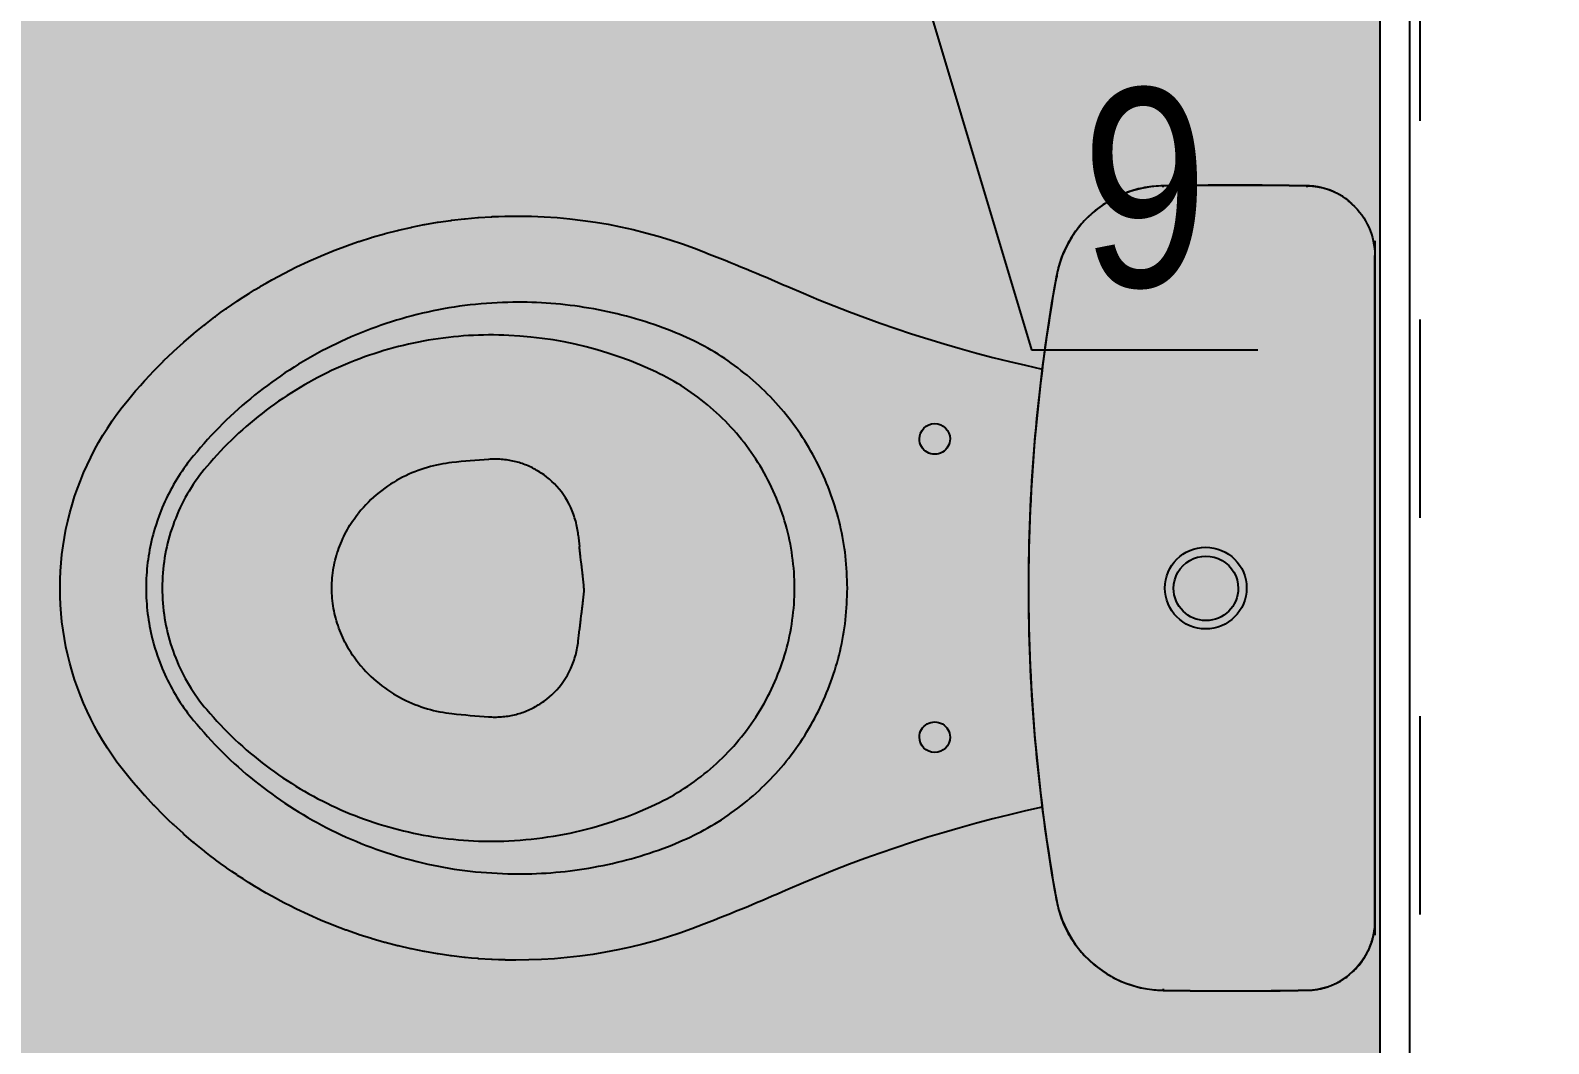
# Model space of a CAD drawing. Header units: metres. Extents: x -41 to 570, y -54 to 184.
# Drawn here: x -31.585 to -30.82, y -48.765 to -48.254 of the extents above; entities that cross this region are included whole.
import ezdxf
from ezdxf.xclip import XClip

# ---------------------------------------------------------------- set-up
doc = ezdxf.new("R2010")
doc.units = ezdxf.units.M
doc.header["$XCLIPFRAME"] = 0
doc.linetypes.add('DASHEDX2', pattern=[1.5, 1, -0.5])
for name, color, linetype in [('1', 232, 'DASHEDX2'), ('ARQ-DIM', 2, 'Continuous'), ('PUC$0$ARQ-ALV ACAB', 4, 'Continuous'), ('PUC$0$ARQ-ALV OSSO', 5, 'Continuous'), ('PUC$0$ARQ-HID', 7, 'Continuous')]:
    doc.layers.add(name, color=color, linetype=linetype)
doc.layers.add('PUC$0$ARQ-FORRO', color=9, linetype='Continuous', lineweight=5)
doc.styles.add('Adesa', font='ARIALN.TTF')
doc.dimstyles.new('ADESA 1-0050', dxfattribs={"dimtxt": 0.1, "dimasz": 0.1, "dimexe": 0.05, "dimexo": 0.05, "dimgap": 0.03, "dimtad": 1, "dimdec": 1, "dimlfac": 100, "dimzin": 12, "dimtxsty": 'Adesa', "dimblk": 'DOTSMALL', "dimcen": 1, "dimdle": 0.05, "dimclrd": 1, "dimclre": 1, "dimclrt": 256, "dimazin": 3, "dimtm": 1e-09, "dimtfac": 1, "dimtdec": 1, "dimtmove": 1, "dimatfit": 0, "dimldrblk": 'DOTSMALL', "dimfxl": 0.8, "dimtvp": 2, "dimtolj": 1, "dimtzin": 0, "dimarcsym": 0})

# ---------------------------------------------------------------- blocks, each defined once
blk = doc.blocks.new('PUC$0$ARQ-HID-BACIA CX')
blk.add_line((-0.00007, -0.175), (-0.00007, 0.175))
for points in [[(-0.01372, -0.19568), (-0.01423, -0.19605), (-0.01474, -0.19641), (-0.01526, -0.19677), (-0.01578, -0.19712), (-0.01631, -0.19746), (-0.01684, -0.19778), (-0.01739, -0.1981), (-0.01793, -0.19841), (-0.01849, -0.1987), (-0.01904, -0.19899), (-0.01961, -0.19927), (-0.02018, -0.19954), (-0.02075, -0.19979), (-0.02133, -0.20004), (-0.02191, -0.20027), (-0.02249, -0.2005), (-0.02308, -0.20072), (-0.02368, -0.20092), (-0.02427, -0.20111), (-0.02487, -0.2013), (-0.02548, -0.20147), (-0.02608, -0.20163), (-0.02669, -0.20178), (-0.02731, -0.20192), (-0.02792, -0.20205), (-0.02854, -0.20217), (-0.02916, -0.20227), (-0.02978, -0.20237), (-0.0304, -0.20246), (-0.03102, -0.20253), (-0.03165, -0.20259), (-0.03227, -0.20264), (-0.0329, -0.20268), (-0.03353, -0.2027), (-0.03415, -0.20273, -0.00878), (-0.10679, -0.20277), (-0.10794, -0.20271), (-0.10908, -0.20264), (-0.11022, -0.20256), (-0.11136, -0.20247), (-0.11249, -0.20236), (-0.11363, -0.20223), (-0.11476, -0.20207), (-0.11588, -0.20188), (-0.11701, -0.20166), (-0.11812, -0.20142), (-0.11924, -0.20116), (-0.12034, -0.20086), (-0.12144, -0.20055), (-0.12254, -0.20021), (-0.12362, -0.19986), (-0.1247, -0.19948), (-0.12577, -0.19908), (-0.12684, -0.19866), (-0.12789, -0.19822), (-0.12893, -0.19776), (-0.12997, -0.19727), (-0.13099, -0.19677), (-0.13201, -0.19624), (-0.13301, -0.19569), (-0.134, -0.19512), (-0.13498, -0.19453), (-0.13595, -0.19392), (-0.1369, -0.19329), (-0.13784, -0.19264), (-0.13877, -0.19197), (-0.13969, -0.19129), (-0.14058, -0.19058), (-0.14147, -0.18986), (-0.14234, -0.18912), (-0.14319, -0.18836), (-0.14403, -0.18758), (-0.14485, -0.18679), (-0.14566, -0.18598), (-0.14645, -0.18515), (-0.14722, -0.18431), (-0.14798, -0.18345), (-0.14872, -0.18257), (-0.14943, -0.18168), (-0.15013, -0.18078), (-0.15082, -0.17986), (-0.15148, -0.17893), (-0.15212, -0.17799), (-0.15275, -0.17703), (-0.15335, -0.17606), (-0.15393, -0.17508), (-0.1545, -0.17408), (-0.15504, -0.17308), (-0.15556, -0.17206), (-0.15607, -0.17103), (-0.15655, -0.17), (-0.15702, -0.16895), (-0.15746, -0.1679), (-0.15788, -0.16683), (-0.15827, -0.16576), (-0.15863, -0.16468), (-0.15897, -0.16359), (-0.15928, -0.16249), (-0.15957, -0.16138), (-0.15985, -0.16027), (-0.16011, -0.15916), (-0.16036, -0.15805), (-0.16061, -0.15693), (-0.16138, -0.15249), (-0.16215, -0.14805), (-0.1629, -0.1436), (-0.16363, -0.13915), (-0.16433, -0.1347), (-0.165, -0.13024), (-0.16565, -0.12578), (-0.16628, -0.12132), (-0.16689, -0.11685), (-0.16747, -0.11238), (-0.16803, -0.10791), (-0.16857, -0.10344), (-0.16909, -0.09896), (-0.16958, -0.09448), (-0.17005, -0.09), (-0.1705, -0.08551), (-0.17092, -0.08102), (-0.17132, -0.07653), (-0.1717, -0.07204), (-0.17206, -0.06755), (-0.17239, -0.06305), (-0.1727, -0.05856), (-0.17299, -0.05406), (-0.17325, -0.04956), (-0.17349, -0.04506), (-0.17371, -0.04055), (-0.17391, -0.03605), (-0.17408, -0.03155), (-0.17423, -0.02704), (-0.17436, -0.02254), (-0.17446, -0.01803), (-0.17453, -0.01352), (-0.17458, -0.00901), (-0.17462, -0.00451), (-0.17464, 0), (-0.17462, 0.00451), (-0.17458, 0.00901), (-0.17453, 0.01352), (-0.17446, 0.01803), (-0.17436, 0.02254), (-0.17423, 0.02704), (-0.17408, 0.03155), (-0.17391, 0.03605), (-0.17371, 0.04055), (-0.17349, 0.04506), (-0.17325, 0.04956), (-0.17299, 0.05406), (-0.1727, 0.05856), (-0.17239, 0.06305), (-0.17206, 0.06755), (-0.1717, 0.07204), (-0.17132, 0.07653), (-0.17092, 0.08102), (-0.1705, 0.08551), (-0.17005, 0.09), (-0.16958, 0.09448), (-0.16909, 0.09896), (-0.16857, 0.10344), (-0.16803, 0.10791), (-0.16747, 0.11238), (-0.16689, 0.11685), (-0.16628, 0.12132), (-0.16565, 0.12578), (-0.165, 0.13024), (-0.16433, 0.1347), (-0.16363, 0.13915), (-0.1629, 0.1436), (-0.16215, 0.14805), (-0.16138, 0.15249), (-0.16061, 0.15693), (-0.16036, 0.15805), (-0.16011, 0.15916), (-0.15985, 0.16027), (-0.15957, 0.16138), (-0.15928, 0.16249), (-0.15897, 0.16359), (-0.15863, 0.16468), (-0.15827, 0.16576), (-0.15788, 0.16683), (-0.15746, 0.1679), (-0.15702, 0.16895), (-0.15655, 0.17), (-0.15607, 0.17103), (-0.15556, 0.17206), (-0.15504, 0.17308), (-0.1545, 0.17408), (-0.15393, 0.17508), (-0.15335, 0.17606), (-0.15275, 0.17703), (-0.15212, 0.17799), (-0.15148, 0.17893), (-0.15082, 0.17986), (-0.15013, 0.18078), (-0.14943, 0.18168), (-0.14872, 0.18257), (-0.14798, 0.18345), (-0.14722, 0.18431), (-0.14645, 0.18515), (-0.14566, 0.18598), (-0.14485, 0.18679), (-0.14403, 0.18758), (-0.14319, 0.18836), (-0.14234, 0.18912), (-0.14147, 0.18986), (-0.14058, 0.19058), (-0.13969, 0.19129), (-0.13877, 0.19197), (-0.13784, 0.19264), (-0.1369, 0.19329), (-0.13595, 0.19392), (-0.13498, 0.19453), (-0.134, 0.19512), (-0.13301, 0.19569), (-0.13201, 0.19624), (-0.13099, 0.19677), (-0.12997, 0.19727), (-0.12893, 0.19776), (-0.12789, 0.19822), (-0.12684, 0.19866), (-0.12577, 0.19908), (-0.1247, 0.19948), (-0.12362, 0.19986), (-0.12254, 0.20021), (-0.12144, 0.20055), (-0.12034, 0.20086), (-0.11924, 0.20116), (-0.11812, 0.20142), (-0.11701, 0.20166), (-0.11588, 0.20188), (-0.11476, 0.20207), (-0.11363, 0.20223), (-0.11249, 0.20236), (-0.11136, 0.20247), (-0.11022, 0.20256), (-0.10908, 0.20264), (-0.10794, 0.20271), (-0.10679, 0.20277, -0.00878), (-0.03415, 0.20273), (-0.03353, 0.2027), (-0.0329, 0.20268), (-0.03227, 0.20264), (-0.03165, 0.20259), (-0.03102, 0.20253), (-0.0304, 0.20246), (-0.02978, 0.20237), (-0.02916, 0.20227), (-0.02854, 0.20217), (-0.02792, 0.20205), (-0.02731, 0.20192), (-0.02669, 0.20178), (-0.02608, 0.20163), (-0.02548, 0.20147), (-0.02487, 0.2013), (-0.02427, 0.20111), (-0.02368, 0.20092), (-0.02308, 0.20072), (-0.02249, 0.2005), (-0.02191, 0.20027), (-0.02133, 0.20004), (-0.02075, 0.19979), (-0.02018, 0.19954), (-0.01961, 0.19927), (-0.01904, 0.19899), (-0.01849, 0.1987), (-0.01793, 0.19841), (-0.01739, 0.1981), (-0.01684, 0.19778), (-0.01631, 0.19746), (-0.01578, 0.19712), (-0.01526, 0.19677), (-0.01474, 0.19641), (-0.01423, 0.19605), (-0.01372, 0.19568)], [(-0.01308, 0.195, 0.018828), (-0.0135, 0.19544)], [(-0.01328, -0.19509), (-0.01328, -0.1951), (-0.01328, -0.1951), (-0.01327, -0.19509), (-0.01324, -0.19506), (-0.01322, -0.19504), (-0.01316, -0.19498), (-0.01311, -0.19493), (-0.01299, -0.19482), (-0.01286, -0.1947), (-0.01279, -0.19463), (-0.01264, -0.19449), (-0.01247, -0.19434), (-0.01155, -0.19352, 0.212488), (-0.00007, -0.16772), (-0.00007, 0.16772, 0.212488), (-0.01155, 0.19352), (-0.01247, 0.19434), (-0.01264, 0.19449), (-0.01279, 0.19463), (-0.01286, 0.1947), (-0.01299, 0.19482), (-0.01311, 0.19493), (-0.01316, 0.19498), (-0.01322, 0.19504), (-0.01324, 0.19506), (-0.01327, 0.19509), (-0.01328, 0.1951), (-0.01328, 0.1951)], [(-0.01231, 0.1942, 0.002919), (-0.01155, 0.19353)], [(-0.16765, 0.1104), (-0.16776, 0.11042), (-0.17602, 0.11228), (-0.1842, 0.11422), (-0.19248, 0.1163), (-0.2008, 0.11849), (-0.20903, 0.12077), (-0.21715, 0.12313), (-0.22532, 0.12562), (-0.23351, 0.12822), (-0.24148, 0.13086), (-0.24931, 0.13356), (-0.25707, 0.13635), (-0.26479, 0.13922), (-0.27251, 0.14221), (-0.28026, 0.14532), (-0.28804, 0.14857), (-0.29584, 0.15194, 0.011149), (-0.33812, 0.16943), (-0.34416, 0.17175), (-0.35027, 0.17392), (-0.35642, 0.17593), (-0.36262, 0.17778), (-0.36886, 0.17948), (-0.37514, 0.18101), (-0.38146, 0.18239), (-0.38782, 0.1836), (-0.3942, 0.18465), (-0.40061, 0.18554), (-0.40704, 0.18627), (-0.4135, 0.18683), (-0.41997, 0.18723), (-0.42645, 0.18746), (-0.43294, 0.18753), (-0.43806, 0.18747), (-0.43843, 0.18746), (-0.44165, 0.18736), (-0.44488, 0.18723), (-0.44526, 0.18721), (-0.4517, 0.1868), (-0.45207, 0.18677), (-0.45528, 0.1865), (-0.4585, 0.18619), (-0.45888, 0.18615), (-0.46528, 0.1854), (-0.46566, 0.18535), (-0.47204, 0.18442), (-0.47243, 0.18436), (-0.47878, 0.18326), (-0.47915, 0.18319), (-0.48548, 0.18191), (-0.48586, 0.18183), (-0.49214, 0.18039), (-0.49251, 0.1803), (-0.49875, 0.17869), (-0.49913, 0.17858), (-0.50533, 0.1768), (-0.5057, 0.17669), (-0.51184, 0.17475), (-0.51221, 0.17462), (-0.5183, 0.17251), (-0.51866, 0.17238), (-0.5247, 0.1701), (-0.52506, 0.16996), (-0.53103, 0.16752), (-0.53138, 0.16737), (-0.5373, 0.16477), (-0.53764, 0.16461), (-0.54348, 0.16185), (-0.54381, 0.16169), (-0.54671, 0.16024), (-0.54959, 0.15876), (-0.54991, 0.15859), (-0.55561, 0.15552), (-0.55592, 0.15534), (-0.55874, 0.15374), (-0.56154, 0.15211), (-0.56185, 0.15192), (-0.56462, 0.15025), (-0.56738, 0.14854), (-0.56767, 0.14835), (-0.57041, 0.1466), (-0.57312, 0.14482), (-0.57341, 0.14462), (-0.5761, 0.1428), (-0.57876, 0.14094), (-0.57904, 0.14074), (-0.58168, 0.13884), (-0.58429, 0.13691), (-0.58457, 0.1367), (-0.58716, 0.13474), (-0.58971, 0.13274), (-0.58999, 0.13252), (-0.59252, 0.13049), (-0.59502, 0.12842), (-0.5953, 0.1282), (-0.60022, 0.12397), (-0.60048, 0.12373), (-0.60529, 0.11937), (-0.60554, 0.11913), (-0.6079, 0.1169), (-0.61024, 0.11464), (-0.61049, 0.11439), (-0.61505, 0.10978), (-0.6153, 0.10953), (-0.61974, 0.1048), (-0.61998, 0.10454), (-0.62215, 0.10213), (-0.62429, 0.09969), (-0.62452, 0.09942), (-0.62662, 0.09695), (-0.6287, 0.09446), (-0.63136, 0.09112), (-0.63393, 0.08771), (-0.63639, 0.08422), (-0.63876, 0.08067), (-0.64103, 0.07705), (-0.64319, 0.07337), (-0.64524, 0.06963), (-0.64719, 0.06583), (-0.64903, 0.06198), (-0.65076, 0.05808), (-0.65238, 0.05413), (-0.65388, 0.05014), (-0.65526, 0.04611), (-0.65653, 0.04204), (-0.65769, 0.03793), (-0.65872, 0.0338), (-0.65964, 0.02963), (-0.66043, 0.02544), (-0.66111, 0.02123), (-0.66166, 0.01701), (-0.66209, 0.01277), (-0.6624, 0.00852), (-0.66258, 0.00426), (-0.66264, 0), (-0.66258, -0.00426), (-0.6624, -0.00852), (-0.66209, -0.01277), (-0.66166, -0.01701), (-0.66111, -0.02123), (-0.66043, -0.02544), (-0.65964, -0.02963), (-0.65872, -0.0338), (-0.65769, -0.03793), (-0.65653, -0.04204), (-0.65526, -0.04611), (-0.65388, -0.05014), (-0.65238, -0.05413), (-0.65076, -0.05808), (-0.64903, -0.06198), (-0.64719, -0.06583), (-0.64524, -0.06963), (-0.64319, -0.07337), (-0.64103, -0.07705), (-0.63876, -0.08067), (-0.63639, -0.08422), (-0.63393, -0.08771), (-0.63136, -0.09112), (-0.6287, -0.09446), (-0.62662, -0.09695), (-0.62452, -0.09942), (-0.62429, -0.09969), (-0.62215, -0.10213), (-0.61998, -0.10453), (-0.61974, -0.1048), (-0.6153, -0.10953), (-0.61505, -0.10978), (-0.61049, -0.11439), (-0.61024, -0.11464), (-0.6079, -0.1169), (-0.60554, -0.11913), (-0.60529, -0.11937), (-0.60048, -0.12373), (-0.60022, -0.12397), (-0.5953, -0.1282), (-0.59502, -0.12842), (-0.59252, -0.13049), (-0.58999, -0.13252), (-0.58971, -0.13274), (-0.58716, -0.13474), (-0.58457, -0.1367), (-0.58429, -0.13691), (-0.58168, -0.13884), (-0.57904, -0.14074), (-0.57876, -0.14094), (-0.5761, -0.1428), (-0.57341, -0.14462), (-0.57312, -0.14482), (-0.57041, -0.1466), (-0.56767, -0.14835), (-0.56738, -0.14854), (-0.56462, -0.15025), (-0.56185, -0.15192), (-0.56154, -0.15211), (-0.55874, -0.15374), (-0.55592, -0.15534), (-0.55561, -0.15552), (-0.54991, -0.15859), (-0.54959, -0.15876), (-0.54671, -0.16024), (-0.54381, -0.16169), (-0.54348, -0.16185), (-0.53764, -0.16461), (-0.5373, -0.16477), (-0.53138, -0.16737), (-0.53103, -0.16752), (-0.52506, -0.16996), (-0.5247, -0.1701), (-0.51866, -0.17238), (-0.5183, -0.17251), (-0.51221, -0.17462), (-0.51184, -0.17475), (-0.5057, -0.17669), (-0.50533, -0.1768), (-0.49913, -0.17858), (-0.49875, -0.17869), (-0.49251, -0.1803), (-0.49214, -0.18039), (-0.48586, -0.18183), (-0.48548, -0.18191), (-0.47915, -0.18319), (-0.47878, -0.18326), (-0.47243, -0.18436), (-0.47204, -0.18442), (-0.46566, -0.18535), (-0.46528, -0.1854), (-0.45888, -0.18615), (-0.4585, -0.18619), (-0.45528, -0.1865), (-0.45207, -0.18677), (-0.4517, -0.1868), (-0.44526, -0.18721), (-0.44488, -0.18723), (-0.44165, -0.18736), (-0.43843, -0.18746), (-0.43806, -0.18747), (-0.43155, -0.18753), (-0.42506, -0.18742), (-0.41858, -0.18716), (-0.41211, -0.18672), (-0.40566, -0.18612), (-0.39923, -0.18536), (-0.39282, -0.18444), (-0.38645, -0.18335), (-0.3801, -0.18211), (-0.37379, -0.1807), (-0.36751, -0.17913), (-0.36128, -0.1774), (-0.35509, -0.17551), (-0.34895, -0.17347), (-0.34286, -0.17126), (-0.33812, -0.16942, 0.011149), (-0.29584, -0.15194), (-0.28804, -0.14857), (-0.28026, -0.14532), (-0.27251, -0.14221), (-0.26479, -0.13922), (-0.25707, -0.13635), (-0.24931, -0.13356), (-0.24148, -0.13086), (-0.23351, -0.12822), (-0.22532, -0.12562), (-0.21715, -0.12313), (-0.20903, -0.12077), (-0.2008, -0.11849), (-0.19248, -0.1163), (-0.1842, -0.11422), (-0.17602, -0.11228), (-0.16776, -0.11042), (-0.16765, -0.1104)], [(-0.5122, 0.03777), (-0.51097, 0.03926), (-0.50976, 0.04065), (-0.50852, 0.042), (-0.50724, 0.04331), (-0.50593, 0.04458), (-0.50459, 0.04581), (-0.50323, 0.047), (-0.50184, 0.04815), (-0.50042, 0.04926), (-0.49898, 0.05033), (-0.49753, 0.05135), (-0.49605, 0.05233), (-0.49455, 0.05328), (-0.49304, 0.05417), (-0.49152, 0.05503), (-0.48999, 0.05584), (-0.48844, 0.05661), (-0.48689, 0.05734), (-0.48534, 0.05802), (-0.48377, 0.05866), (-0.48221, 0.05926), (-0.48064, 0.05982), (-0.47908, 0.06034), (-0.47751, 0.06082), (-0.47595, 0.06126), (-0.47439, 0.06166), (-0.47283, 0.06202), (-0.47128, 0.06234), (-0.46974, 0.06262), (-0.4682, 0.06287), (-0.46667, 0.06309), (-0.46513, 0.06327, -0.008966), (-0.44664, 0.06489, -0.016113), (-0.44358, 0.06501), (-0.4426, 0.065), (-0.44175, 0.06498), (-0.44091, 0.06494), (-0.44008, 0.06488), (-0.43925, 0.06481), (-0.43843, 0.06472), (-0.43762, 0.06461), (-0.43681, 0.06449), (-0.43601, 0.06436), (-0.43521, 0.06421), (-0.43441, 0.06404), (-0.43363, 0.06386), (-0.43284, 0.06367), (-0.43207, 0.06346), (-0.43129, 0.06323), (-0.43052, 0.063), (-0.42976, 0.06274), (-0.429, 0.06247), (-0.42824, 0.06219), (-0.42749, 0.06189), (-0.42674, 0.06157), (-0.426, 0.06124), (-0.42525, 0.0609), (-0.42452, 0.06054), (-0.42378, 0.06016), (-0.42305, 0.05976), (-0.42232, 0.05935), (-0.42159, 0.05892), (-0.42087, 0.05847), (-0.42015, 0.058), (-0.41943, 0.05751), (-0.4187, 0.057), (-0.41736, 0.05598), (-0.41604, 0.0549), (-0.41475, 0.05374), (-0.4135, 0.05252), (-0.41228, 0.05123), (-0.41111, 0.04987), (-0.40999, 0.04845), (-0.40892, 0.04698), (-0.40791, 0.04545), (-0.40696, 0.04387), (-0.40608, 0.04225), (-0.40527, 0.04059), (-0.40489, 0.03975), (-0.40453, 0.0389), (-0.40419, 0.03804), (-0.40387, 0.03718), (-0.40357, 0.03631), (-0.40328, 0.03544), (-0.40302, 0.03457), (-0.40277, 0.0337), (-0.40254, 0.03282), (-0.40234, 0.03195), (-0.40215, 0.03107), (-0.40198, 0.0302), (-0.40183, 0.02933), (-0.4017, 0.02846), (-0.40159, 0.0276), (-0.40149, 0.02671, -0.000598), (-0.40092, 0.02094)], [(-0.39861, 0, 0.006359), (-0.39916, 0.00607), (-0.39919, 0.00636), (-0.39922, 0.00664), (-0.39928, 0.00718), (-0.39931, 0.00746), (-0.39934, 0.00773), (-0.39941, 0.00829), (-0.39944, 0.00857), (-0.3995, 0.00912), (-0.39954, 0.0094), (-0.3996, 0.00997), (-0.39964, 0.01025), (-0.39971, 0.01083), (-0.39982, 0.01169), (-0.39989, 0.01228), (-0.39997, 0.01288), (-0.40016, 0.01436), (-0.40028, 0.01536), (-0.40035, 0.01588), (-0.40041, 0.01639), (-0.40047, 0.01691), (-0.40053, 0.0174), (-0.40059, 0.01789), (-0.40065, 0.01839), (-0.4007, 0.01889), (-0.40076, 0.01939), (-0.40081, 0.0199), (-0.40087, 0.02042), (-0.40092, 0.02094)], [(-0.39861, 0, -0.006359), (-0.39916, -0.00607), (-0.39919, -0.00636), (-0.39922, -0.00664), (-0.39928, -0.00718), (-0.39931, -0.00746), (-0.39934, -0.00773), (-0.39941, -0.00829), (-0.39944, -0.00857), (-0.3995, -0.00912), (-0.39954, -0.0094), (-0.3996, -0.00997), (-0.39964, -0.01025), (-0.39971, -0.01083), (-0.39982, -0.01169), (-0.39989, -0.01228), (-0.39997, -0.01288), (-0.40016, -0.01436), (-0.40028, -0.01536), (-0.40035, -0.01588), (-0.40041, -0.01639), (-0.40047, -0.01691), (-0.40053, -0.0174), (-0.40059, -0.01789), (-0.40065, -0.01839), (-0.4007, -0.01889), (-0.40076, -0.01939), (-0.40081, -0.0199), (-0.40087, -0.02042), (-0.40092, -0.02094)], [(-0.40149, -0.02671, 0.000598), (-0.40092, -0.02094)], [(-0.40149, -0.02671), (-0.40159, -0.0276), (-0.4017, -0.02846), (-0.40183, -0.02933), (-0.40198, -0.0302), (-0.40215, -0.03107), (-0.40234, -0.03195), (-0.40254, -0.03282), (-0.40277, -0.0337), (-0.40302, -0.03457), (-0.40328, -0.03544), (-0.40357, -0.03631), (-0.40387, -0.03718), (-0.40419, -0.03804), (-0.40453, -0.0389), (-0.40489, -0.03975), (-0.40527, -0.04059), (-0.40608, -0.04225), (-0.40696, -0.04387), (-0.40791, -0.04545), (-0.40892, -0.04698), (-0.40999, -0.04845), (-0.41111, -0.04987), (-0.41228, -0.05123), (-0.4135, -0.05252), (-0.41475, -0.05374), (-0.41604, -0.0549), (-0.41736, -0.05598), (-0.4187, -0.057), (-0.41943, -0.05751), (-0.42015, -0.058), (-0.42087, -0.05847), (-0.42159, -0.05892), (-0.42232, -0.05935), (-0.42305, -0.05976), (-0.42378, -0.06016), (-0.42452, -0.06054), (-0.42525, -0.0609), (-0.426, -0.06124), (-0.42674, -0.06157), (-0.42749, -0.06189), (-0.42824, -0.06219), (-0.429, -0.06247), (-0.42976, -0.06274), (-0.43052, -0.063), (-0.43129, -0.06323), (-0.43207, -0.06346), (-0.43284, -0.06367), (-0.43363, -0.06386), (-0.43441, -0.06404), (-0.43521, -0.06421), (-0.43601, -0.06436), (-0.43681, -0.06449), (-0.43762, -0.06461), (-0.43843, -0.06472), (-0.43925, -0.06481), (-0.44008, -0.06488), (-0.44091, -0.06494), (-0.44175, -0.06498), (-0.4426, -0.065), (-0.44358, -0.06501, -0.016113), (-0.44664, -0.06489, -0.008966), (-0.46513, -0.06327), (-0.46667, -0.06309), (-0.4682, -0.06287), (-0.46974, -0.06262), (-0.47128, -0.06234), (-0.47283, -0.06202), (-0.47439, -0.06166), (-0.47595, -0.06126), (-0.47751, -0.06082), (-0.47908, -0.06034), (-0.48064, -0.05982), (-0.48221, -0.05926), (-0.48377, -0.05866), (-0.48534, -0.05802), (-0.48689, -0.05734), (-0.48844, -0.05661), (-0.48999, -0.05584), (-0.49152, -0.05503), (-0.49304, -0.05417), (-0.49455, -0.05328), (-0.49605, -0.05233), (-0.49753, -0.05135), (-0.49898, -0.05033), (-0.50042, -0.04926), (-0.50184, -0.04815), (-0.50323, -0.047), (-0.50459, -0.04581), (-0.50593, -0.04458), (-0.50724, -0.04331), (-0.50852, -0.042), (-0.50976, -0.04065), (-0.51097, -0.03926), (-0.5122, -0.03777)], [(-0.01361, -0.19549, 0.018828), (-0.01319, -0.19505)]]:
    blk.add_lwpolyline(points, format="xyb")
at = {"ltscale": 0.000466036}
blk.add_lwpolyline([(-0.01328, -0.1951), (-0.01334, -0.19517, -0.017665), (-0.01364, -0.19551, -0.039631), (-0.01377, -0.19562, -0.158216), (-0.03415, -0.20265, -0.008778), (-0.10679, -0.2027), (-0.10952, -0.20259), (-0.11224, -0.20234), (-0.11494, -0.20196), (-0.11763, -0.20144), (-0.12028, -0.2008), (-0.1229, -0.20002), (-0.12547, -0.19912), (-0.128, -0.19809), (-0.13048, -0.19694), (-0.13289, -0.19567), (-0.13524, -0.19428), (-0.13752, -0.19278), (-0.13972, -0.19116), (-0.14184, -0.18945), (-0.14388, -0.18763), (-0.14582, -0.18571), (-0.14766, -0.1837), (-0.14941, -0.1816), (-0.15105, -0.17942), (-0.15258, -0.17716), (-0.15399, -0.17483), (-0.1553, -0.17243), (-0.15648, -0.16997), (-0.15754, -0.16746), (-0.15848, -0.1649), (-0.15929, -0.1623), (-0.15997, -0.15966), (-0.16053, -0.15692, -0.044623), (-0.17457, 0, -0.044623), (-0.16053, 0.15692), (-0.15997, 0.15966), (-0.15929, 0.1623), (-0.15848, 0.1649), (-0.15754, 0.16746), (-0.15648, 0.16997), (-0.1553, 0.17243), (-0.15399, 0.17483), (-0.15258, 0.17716), (-0.15105, 0.17942), (-0.14941, 0.1816), (-0.14766, 0.1837), (-0.14582, 0.18571), (-0.14388, 0.18763), (-0.14184, 0.18945), (-0.13972, 0.19116), (-0.13752, 0.19278), (-0.13524, 0.19428), (-0.13289, 0.19567), (-0.13048, 0.19694), (-0.128, 0.19809), (-0.12547, 0.19912), (-0.1229, 0.20002), (-0.12028, 0.2008), (-0.11763, 0.20144), (-0.11494, 0.20196), (-0.11224, 0.20234), (-0.10952, 0.20259), (-0.10679, 0.2027, -0.008778), (-0.03416, 0.20265, -0.158216), (-0.01377, 0.19562, -0.039631), (-0.01364, 0.19551, -0.017665), (-0.01334, 0.19517), (-0.01328, 0.1951)], format="xyb", dxfattribs=at)
at = {"ltscale": 0.00311}
for points in [[(-0.10678, 0.20206), (-0.10679, 0.2027)], [(-0.10678, -0.20206), (-0.10679, -0.2027)]]:
    blk.add_lwpolyline(points, dxfattribs=at)
at = {"ltscale": 0.00156}
blk.add_lwpolyline([(-0.0131, 0.19508), (-0.01335, 0.19529)], dxfattribs=at)
for points in [[(-0.01328, 0.1951), (-0.01328, 0.19509)], [(-0.01147, 0.19363), (-0.01087, 0.19305), (-0.01027, 0.19247), (-0.00968, 0.19189), (-0.00911, 0.19128), (-0.00855, 0.19066), (-0.00801, 0.19003), (-0.00749, 0.18938), (-0.00698, 0.18872), (-0.00649, 0.18805), (-0.00601, 0.18737), (-0.00555, 0.18668), (-0.0051, 0.18597), (-0.00468, 0.18526), (-0.00427, 0.18453), (-0.00388, 0.1838), (-0.0035, 0.18305), (-0.00314, 0.1823), (-0.00281, 0.18154), (-0.00249, 0.18077), (-0.00218, 0.18), (-0.0019, 0.17921), (-0.00164, 0.17842), (-0.00139, 0.17763), (-0.00116, 0.17683), (-0.00096, 0.17602), (-0.00077, 0.17521), (-0.0006, 0.1744), (-0.00045, 0.17358), (-0.00032, 0.17275), (-0.00021, 0.17193), (-0.00012, 0.1711), (-0.00006, 0.17027), (-0.00002, 0.16944), (0.00001, 0.16861), (0.00003, 0.16778)], [(0, 0.16772), (0, -0.16772)], [(-0.5122, 0.03778), (-0.51298, 0.03678), (-0.51373, 0.03579), (-0.51446, 0.03478), (-0.51517, 0.03375), (-0.51587, 0.0327), (-0.51654, 0.03164), (-0.5172, 0.03055), (-0.51784, 0.02946), (-0.51845, 0.02834), (-0.51905, 0.02721), (-0.51962, 0.02606), (-0.52017, 0.02491), (-0.52069, 0.02373), (-0.52119, 0.02255), (-0.52167, 0.02135), (-0.52211, 0.02015), (-0.52254, 0.01893), (-0.52293, 0.01771), (-0.5233, 0.01647), (-0.52365, 0.01523), (-0.52396, 0.01399), (-0.52425, 0.01274), (-0.52452, 0.01148), (-0.52475, 0.01022), (-0.52496, 0.00895), (-0.52514, 0.00769), (-0.52529, 0.00642), (-0.52541, 0.00515), (-0.52551, 0.00387), (-0.52558, 0.0026), (-0.52562, 0.00132), (-0.52564, 0), (-0.52562, -0.00132), (-0.52558, -0.0026), (-0.52551, -0.00387), (-0.52541, -0.00515), (-0.52529, -0.00642), (-0.52514, -0.00769), (-0.52496, -0.00895), (-0.52475, -0.01022), (-0.52452, -0.01148), (-0.52425, -0.01274), (-0.52396, -0.01399), (-0.52365, -0.01523), (-0.5233, -0.01647), (-0.52293, -0.01771), (-0.52254, -0.01893), (-0.52211, -0.02015), (-0.52167, -0.02135), (-0.52119, -0.02255), (-0.52069, -0.02373), (-0.52017, -0.02491), (-0.51962, -0.02606), (-0.51905, -0.02721), (-0.51845, -0.02834), (-0.51784, -0.02946), (-0.5172, -0.03055), (-0.51654, -0.03164), (-0.51587, -0.0327), (-0.51517, -0.03375), (-0.51446, -0.03478), (-0.51373, -0.03579), (-0.51298, -0.03678), (-0.5122, -0.03778)], [(-0.01146, -0.19362), (-0.01162, -0.19376), (-0.0117, -0.19383), (-0.01186, -0.19397), (-0.01234, -0.19439), (-0.01264, -0.19465), (-0.01284, -0.19483), (-0.0129, -0.19489), (-0.01296, -0.19494), (-0.01301, -0.19499), (-0.01305, -0.19503), (-0.0131, -0.19507)]]:
    blk.add_lwpolyline(points)
at = {"ltscale": 0.00179}
for points in [[(-0.00045, 0.16772), (-0.00008, 0.16772)], [(-0.00045, -0.16772), (-0.00008, -0.16772)]]:
    blk.add_lwpolyline(points, dxfattribs=at)
for points in [[(-0.26586, 0), (-0.26593, -0.00201), (-0.26601, -0.00401), (-0.26609, -0.00602), (-0.26619, -0.00802), (-0.2663, -0.01003), (-0.26644, -0.01203), (-0.2666, -0.01403), (-0.2668, -0.01603), (-0.26702, -0.01802), (-0.26729, -0.02001), (-0.26759, -0.02199), (-0.26792, -0.02398), (-0.26828, -0.02595), (-0.26868, -0.02792), (-0.2691, -0.02988), (-0.26955, -0.03184), (-0.27003, -0.03379), (-0.27054, -0.03573), (-0.27107, -0.03767), (-0.27163, -0.0396), (-0.27221, -0.04152), (-0.27282, -0.04343), (-0.27346, -0.04533), (-0.27413, -0.04723), (-0.27482, -0.04911), (-0.27554, -0.05098), (-0.27629, -0.05285), (-0.27707, -0.0547), (-0.27787, -0.05654), (-0.2787, -0.05837), (-0.27956, -0.06018), (-0.28044, -0.06199), (-0.28135, -0.06378), (-0.28228, -0.06555), (-0.28324, -0.06732), (-0.28423, -0.06907), (-0.28523, -0.0708), (-0.28627, -0.07252), (-0.28733, -0.07423), (-0.28841, -0.07592), (-0.28952, -0.07759), (-0.29065, -0.07925), (-0.29181, -0.08089), (-0.29299, -0.08252), (-0.29419, -0.08413), (-0.29542, -0.08572), (-0.29667, -0.08729), (-0.29794, -0.08884), (-0.29923, -0.09038), (-0.30055, -0.09189), (-0.30188, -0.09339), (-0.30324, -0.09487), (-0.30462, -0.09633), (-0.30602, -0.09777), (-0.30744, -0.09918), (-0.30888, -0.10058), (-0.31035, -0.10196), (-0.31183, -0.10331), (-0.31333, -0.10464), (-0.31485, -0.10595), (-0.31639, -0.10724), (-0.31795, -0.10851), (-0.31952, -0.10975), (-0.32112, -0.11097), (-0.32273, -0.11217), (-0.32435, -0.11335), (-0.32599, -0.11451), (-0.32765, -0.11564), (-0.32933, -0.11675), (-0.33102, -0.11783), (-0.33272, -0.11889), (-0.33445, -0.11992), (-0.33619, -0.12092), (-0.33794, -0.12189), (-0.33972, -0.12283), (-0.34151, -0.12374), (-0.34331, -0.12462), (-0.34512, -0.12547), (-0.34695, -0.12631), (-0.34878, -0.12713), (-0.35062, -0.12794), (-0.35246, -0.12874), (-0.3543, -0.12953), (-0.35656, -0.13038), (-0.35882, -0.13123), (-0.36109, -0.13205), (-0.36336, -0.13284), (-0.36565, -0.13361), (-0.36795, -0.13434), (-0.37026, -0.13505), (-0.37257, -0.13573), (-0.37489, -0.13639), (-0.37722, -0.13702), (-0.37956, -0.13763), (-0.3819, -0.13821), (-0.38425, -0.13876), (-0.38661, -0.13928), (-0.38897, -0.13978), (-0.39133, -0.14025), (-0.3937, -0.14069), (-0.39608, -0.14111), (-0.39846, -0.1415), (-0.40085, -0.14186), (-0.40324, -0.1422), (-0.40563, -0.14251), (-0.40803, -0.14279), (-0.41042, -0.14304), (-0.41283, -0.14327), (-0.41523, -0.14347), (-0.41764, -0.14364), (-0.42005, -0.14378), (-0.42246, -0.1439), (-0.42487, -0.14399), (-0.42728, -0.14405), (-0.42969, -0.14408), (-0.4321, -0.14408), (-0.43451, -0.14406), (-0.43693, -0.14403), (-0.43964, -0.14389), (-0.44235, -0.14375), (-0.44506, -0.14359), (-0.44777, -0.14341), (-0.45047, -0.14321), (-0.45318, -0.14297), (-0.45588, -0.1427), (-0.45857, -0.14238), (-0.46126, -0.14202), (-0.46395, -0.14162), (-0.46663, -0.14119), (-0.4693, -0.14071), (-0.47197, -0.14021), (-0.47463, -0.13967), (-0.47728, -0.1391), (-0.47993, -0.13849), (-0.48257, -0.13786), (-0.4852, -0.13719), (-0.48782, -0.13649), (-0.49043, -0.13575), (-0.49304, -0.13498), (-0.49563, -0.13418), (-0.49821, -0.13334), (-0.50078, -0.13247), (-0.50334, -0.13157), (-0.50589, -0.13064), (-0.50843, -0.12967), (-0.51095, -0.12867), (-0.51346, -0.12763), (-0.51596, -0.12657), (-0.51844, -0.12547), (-0.52091, -0.12435), (-0.52336, -0.12319), (-0.5258, -0.122), (-0.52822, -0.12077), (-0.53063, -0.11952), (-0.53302, -0.11824), (-0.5354, -0.11692), (-0.53775, -0.11558), (-0.5401, -0.11421), (-0.54242, -0.1128), (-0.54472, -0.11137), (-0.54701, -0.10991), (-0.54928, -0.10842), (-0.55152, -0.10689), (-0.55375, -0.10534), (-0.55596, -0.10377), (-0.55814, -0.10216), (-0.56031, -0.10052), (-0.56246, -0.09886), (-0.56458, -0.09717), (-0.56668, -0.09546), (-0.56876, -0.09372), (-0.57083, -0.09195), (-0.57286, -0.09016), (-0.57488, -0.08834), (-0.57687, -0.0865), (-0.57884, -0.08463), (-0.58078, -0.08273), (-0.58268, -0.0808), (-0.58456, -0.07884), (-0.58641, -0.07685), (-0.58823, -0.07485), (-0.59003, -0.07282), (-0.59182, -0.07079), (-0.59359, -0.06875), (-0.59537, -0.0667), (-0.59636, -0.06544), (-0.59736, -0.06416), (-0.59835, -0.06288), (-0.59931, -0.06159), (-0.60025, -0.06028), (-0.60116, -0.05896), (-0.60206, -0.05762), (-0.60292, -0.05627), (-0.60377, -0.05491), (-0.6046, -0.05353), (-0.60541, -0.05214), (-0.6062, -0.05074), (-0.60696, -0.04933), (-0.60771, -0.04791), (-0.60843, -0.04647), (-0.60913, -0.04502), (-0.60981, -0.04357), (-0.61046, -0.0421), (-0.61112, -0.04055), (-0.61187, -0.03871), (-0.6127, -0.03657), (-0.61351, -0.03429), (-0.61424, -0.0321), (-0.61483, -0.03021), (-0.6153, -0.02859), (-0.61573, -0.02704), (-0.61613, -0.02548), (-0.61651, -0.02392), (-0.61686, -0.02236), (-0.61719, -0.02078), (-0.6175, -0.01921), (-0.61778, -0.01763), (-0.61804, -0.01604), (-0.61827, -0.01445), (-0.61848, -0.01286), (-0.61867, -0.01126), (-0.61883, -0.00966), (-0.61896, -0.00806), (-0.61907, -0.00646), (-0.61914, -0.00485), (-0.6192, -0.00323), (-0.61924, -0.00161), (-0.61927, 0), (-0.61924, 0.00161), (-0.6192, 0.00323), (-0.61914, 0.00485), (-0.61907, 0.00646), (-0.61896, 0.00806), (-0.61883, 0.00966), (-0.61867, 0.01126), (-0.61848, 0.01286), (-0.61827, 0.01445), (-0.61804, 0.01604), (-0.61778, 0.01763), (-0.6175, 0.01921), (-0.61719, 0.02078), (-0.61686, 0.02236), (-0.61651, 0.02392), (-0.61613, 0.02548), (-0.61573, 0.02704), (-0.6153, 0.02859), (-0.61483, 0.03021), (-0.61424, 0.0321), (-0.61351, 0.03429), (-0.6127, 0.03657), (-0.61187, 0.03871), (-0.61112, 0.04055), (-0.61046, 0.0421), (-0.60981, 0.04357), (-0.60913, 0.04502), (-0.60843, 0.04647), (-0.60771, 0.04791), (-0.60696, 0.04933), (-0.6062, 0.05074), (-0.60541, 0.05214), (-0.6046, 0.05353), (-0.60377, 0.05491), (-0.60292, 0.05627), (-0.60206, 0.05762), (-0.60116, 0.05896), (-0.60025, 0.06028), (-0.59931, 0.06159), (-0.59835, 0.06288), (-0.59736, 0.06416), (-0.59636, 0.06544), (-0.59537, 0.0667), (-0.59359, 0.06875), (-0.59182, 0.07079), (-0.59003, 0.07282), (-0.58823, 0.07485), (-0.58641, 0.07685), (-0.58456, 0.07884), (-0.58268, 0.0808), (-0.58078, 0.08273), (-0.57884, 0.08463), (-0.57687, 0.0865), (-0.57488, 0.08834), (-0.57286, 0.09016), (-0.57083, 0.09195), (-0.56876, 0.09372), (-0.56668, 0.09546), (-0.56458, 0.09717), (-0.56246, 0.09886), (-0.56031, 0.10052), (-0.55814, 0.10216), (-0.55596, 0.10377), (-0.55375, 0.10534), (-0.55152, 0.10689), (-0.54928, 0.10842), (-0.54701, 0.10991), (-0.54472, 0.11137), (-0.54242, 0.1128), (-0.5401, 0.11421), (-0.53775, 0.11558), (-0.5354, 0.11692), (-0.53302, 0.11824), (-0.53063, 0.11952), (-0.52822, 0.12077), (-0.5258, 0.122), (-0.52336, 0.12319), (-0.52091, 0.12435), (-0.51844, 0.12547), (-0.51596, 0.12657), (-0.51346, 0.12763), (-0.51095, 0.12867), (-0.50843, 0.12967), (-0.50589, 0.13064), (-0.50334, 0.13157), (-0.50078, 0.13247), (-0.49821, 0.13334), (-0.49563, 0.13418), (-0.49304, 0.13498), (-0.49043, 0.13575), (-0.48782, 0.13649), (-0.4852, 0.13719), (-0.48257, 0.13786), (-0.47993, 0.13849), (-0.47728, 0.1391), (-0.47463, 0.13967), (-0.47197, 0.14021), (-0.4693, 0.14071), (-0.46663, 0.14119), (-0.46395, 0.14162), (-0.46126, 0.14202), (-0.45857, 0.14238), (-0.45588, 0.1427), (-0.45318, 0.14297), (-0.45047, 0.14321), (-0.44777, 0.14341), (-0.44506, 0.14359), (-0.44235, 0.14375), (-0.43964, 0.14389), (-0.43693, 0.14403), (-0.43451, 0.14406), (-0.4321, 0.14408), (-0.42969, 0.14408), (-0.42728, 0.14405), (-0.42487, 0.14399), (-0.42246, 0.1439), (-0.42005, 0.14378), (-0.41764, 0.14364), (-0.41523, 0.14347), (-0.41283, 0.14327), (-0.41042, 0.14304), (-0.40803, 0.14279), (-0.40563, 0.14251), (-0.40324, 0.1422), (-0.40085, 0.14186), (-0.39846, 0.1415), (-0.39608, 0.14111), (-0.3937, 0.14069), (-0.39133, 0.14025), (-0.38897, 0.13978), (-0.38661, 0.13928), (-0.38425, 0.13876), (-0.3819, 0.13821), (-0.37956, 0.13763), (-0.37722, 0.13702), (-0.37489, 0.13639), (-0.37257, 0.13573), (-0.37026, 0.13505), (-0.36795, 0.13434), (-0.36565, 0.13361), (-0.36336, 0.13284), (-0.36109, 0.13205), (-0.35882, 0.13123), (-0.35656, 0.13038), (-0.3543, 0.12953), (-0.35246, 0.12874), (-0.35062, 0.12794), (-0.34878, 0.12713), (-0.34695, 0.12631), (-0.34512, 0.12547), (-0.34331, 0.12462), (-0.34151, 0.12374), (-0.33972, 0.12283), (-0.33794, 0.12189), (-0.33619, 0.12092), (-0.33445, 0.11992), (-0.33272, 0.11889), (-0.33102, 0.11783), (-0.32933, 0.11675), (-0.32765, 0.11564), (-0.32599, 0.11451), (-0.32435, 0.11335), (-0.32273, 0.11217), (-0.32112, 0.11097), (-0.31952, 0.10975), (-0.31795, 0.10851), (-0.31639, 0.10724), (-0.31485, 0.10595), (-0.31333, 0.10464), (-0.31183, 0.10331), (-0.31035, 0.10196), (-0.30888, 0.10058), (-0.30744, 0.09918), (-0.30602, 0.09777), (-0.30462, 0.09633), (-0.30324, 0.09487), (-0.30188, 0.09339), (-0.30055, 0.09189), (-0.29923, 0.09038), (-0.29794, 0.08884), (-0.29667, 0.08729), (-0.29542, 0.08572), (-0.29419, 0.08413), (-0.29299, 0.08252), (-0.29181, 0.08089), (-0.29065, 0.07925), (-0.28952, 0.07759), (-0.28841, 0.07592), (-0.28733, 0.07423), (-0.28627, 0.07252), (-0.28523, 0.0708), (-0.28423, 0.06907), (-0.28324, 0.06732), (-0.28228, 0.06555), (-0.28135, 0.06378), (-0.28044, 0.06199), (-0.27956, 0.06018), (-0.2787, 0.05837), (-0.27787, 0.05654), (-0.27707, 0.0547), (-0.27629, 0.05285), (-0.27554, 0.05098), (-0.27482, 0.04911), (-0.27413, 0.04723), (-0.27346, 0.04533), (-0.27282, 0.04343), (-0.27221, 0.04152), (-0.27163, 0.0396), (-0.27107, 0.03767), (-0.27054, 0.03573), (-0.27003, 0.03379), (-0.26955, 0.03184), (-0.2691, 0.02988), (-0.26868, 0.02792), (-0.26828, 0.02595), (-0.26792, 0.02398), (-0.26759, 0.02199), (-0.26729, 0.02001), (-0.26702, 0.01802), (-0.2668, 0.01603), (-0.2666, 0.01403), (-0.26644, 0.01203), (-0.2663, 0.01003), (-0.26619, 0.00802), (-0.26609, 0.00602), (-0.26601, 0.00401), (-0.26593, 0.00201)], [(-0.58873, 0.06124), (-0.58704, 0.0632), (-0.58533, 0.06514), (-0.58359, 0.06705), (-0.58182, 0.06894), (-0.58003, 0.07081), (-0.57821, 0.07265), (-0.57637, 0.07446), (-0.5745, 0.07625), (-0.57261, 0.07801), (-0.5707, 0.07975), (-0.56876, 0.08146), (-0.5668, 0.08314), (-0.56482, 0.0848), (-0.56282, 0.08642), (-0.56079, 0.08802), (-0.55875, 0.0896), (-0.55668, 0.09114), (-0.55459, 0.09265), (-0.55248, 0.09414), (-0.55035, 0.09559), (-0.5482, 0.09702), (-0.54604, 0.09841), (-0.54385, 0.09978), (-0.54165, 0.10112), (-0.53943, 0.10242), (-0.53719, 0.10369), (-0.53493, 0.10493), (-0.53266, 0.10615), (-0.53038, 0.10732), (-0.52808, 0.10847), (-0.52576, 0.10959), (-0.52343, 0.11067), (-0.52108, 0.11172), (-0.51872, 0.11274), (-0.51635, 0.11372), (-0.51397, 0.11467), (-0.51157, 0.11559), (-0.50917, 0.11648), (-0.50675, 0.11733), (-0.50432, 0.11815), (-0.50188, 0.11893), (-0.49943, 0.11968), (-0.49697, 0.1204), (-0.49451, 0.12109), (-0.49203, 0.12174), (-0.48955, 0.12235), (-0.48706, 0.12293), (-0.48456, 0.12348), (-0.48206, 0.12399), (-0.47955, 0.12447), (-0.47704, 0.12492), (-0.47452, 0.12533), (-0.472, 0.12571), (-0.46947, 0.12605), (-0.46694, 0.12636), (-0.46441, 0.12663), (-0.46187, 0.12687), (-0.45934, 0.12707), (-0.4568, 0.12725), (-0.45426, 0.12738), (-0.45172, 0.12749), (-0.44918, 0.12756), (-0.44664, 0.12759), (-0.44411, 0.12759), (-0.44157, 0.12756), (-0.43904, 0.12749), (-0.4365, 0.12739), (-0.43356, 0.12724), (-0.43075, 0.12704), (-0.42795, 0.12681), (-0.42515, 0.12654), (-0.42234, 0.12622), (-0.41954, 0.12586), (-0.41675, 0.12546), (-0.41396, 0.12502), (-0.41117, 0.12454), (-0.40838, 0.12402), (-0.40561, 0.12346), (-0.40283, 0.12285), (-0.40007, 0.12221), (-0.39731, 0.12152), (-0.39456, 0.1208), (-0.39182, 0.12003), (-0.38908, 0.11922), (-0.38636, 0.11838), (-0.38364, 0.11749), (-0.38094, 0.11656), (-0.37824, 0.1156), (-0.37556, 0.11459), (-0.37289, 0.11354), (-0.37023, 0.11246), (-0.36759, 0.11133), (-0.36496, 0.11017), (-0.36234, 0.10897), (-0.36048, 0.10807), (-0.35863, 0.10713), (-0.3568, 0.10617), (-0.35499, 0.10518), (-0.35319, 0.10416), (-0.35142, 0.10311), (-0.34966, 0.10203), (-0.34792, 0.10092), (-0.34621, 0.09978), (-0.34451, 0.09862), (-0.34284, 0.09743), (-0.34118, 0.09621), (-0.33955, 0.09496), (-0.33794, 0.09369), (-0.33635, 0.09239), (-0.33479, 0.09107), (-0.33324, 0.08972), (-0.33173, 0.08834), (-0.33023, 0.08694), (-0.32876, 0.08552), (-0.32732, 0.08408), (-0.32589, 0.08261), (-0.3245, 0.08112), (-0.32313, 0.0796), (-0.32179, 0.07807), (-0.32047, 0.07651), (-0.31918, 0.07493), (-0.31792, 0.07333), (-0.31668, 0.07172), (-0.31547, 0.07008), (-0.31429, 0.06842), (-0.31314, 0.06674), (-0.31201, 0.06505), (-0.31092, 0.06334), (-0.30985, 0.06161), (-0.30881, 0.05986), (-0.3078, 0.0581), (-0.30683, 0.05632), (-0.30588, 0.05453), (-0.30496, 0.05272), (-0.30407, 0.05089), (-0.30322, 0.04906), (-0.30239, 0.0472), (-0.3016, 0.04534), (-0.30083, 0.04346), (-0.3001, 0.04157), (-0.2994, 0.03967), (-0.29874, 0.03776), (-0.2981, 0.03583), (-0.2975, 0.0339), (-0.29693, 0.03196), (-0.2964, 0.03001), (-0.29589, 0.02805), (-0.29542, 0.02608), (-0.29499, 0.0241), (-0.29459, 0.02212), (-0.29422, 0.02013), (-0.29389, 0.01813), (-0.29359, 0.01613), (-0.29332, 0.01413), (-0.29309, 0.01212), (-0.2929, 0.0101), (-0.29274, 0.00808), (-0.29261, 0.00607), (-0.29252, 0.00404), (-0.29247, 0.00202), (-0.29245, 0), (-0.29247, -0.00202), (-0.29252, -0.00404), (-0.29261, -0.00607), (-0.29274, -0.00808), (-0.2929, -0.0101), (-0.29309, -0.01212), (-0.29332, -0.01413), (-0.29359, -0.01613), (-0.29389, -0.01813), (-0.29422, -0.02013), (-0.29459, -0.02212), (-0.29499, -0.0241), (-0.29542, -0.02608), (-0.29589, -0.02805), (-0.2964, -0.03001), (-0.29693, -0.03196), (-0.2975, -0.0339), (-0.2981, -0.03583), (-0.29874, -0.03776), (-0.2994, -0.03967), (-0.3001, -0.04157), (-0.30083, -0.04346), (-0.3016, -0.04534), (-0.30239, -0.0472), (-0.30322, -0.04906), (-0.30407, -0.05089), (-0.30496, -0.05272), (-0.30588, -0.05453), (-0.30683, -0.05632), (-0.3078, -0.0581), (-0.30881, -0.05986), (-0.30985, -0.06161), (-0.31092, -0.06334), (-0.31201, -0.06505), (-0.31314, -0.06674), (-0.31429, -0.06842), (-0.31547, -0.07008), (-0.31668, -0.07172), (-0.31792, -0.07333), (-0.31918, -0.07493), (-0.32047, -0.07651), (-0.32179, -0.07807), (-0.32313, -0.0796), (-0.3245, -0.08112), (-0.32589, -0.08261), (-0.32732, -0.08408), (-0.32876, -0.08552), (-0.33023, -0.08694), (-0.33173, -0.08834), (-0.33324, -0.08972), (-0.33479, -0.09107), (-0.33635, -0.09239), (-0.33794, -0.09369), (-0.33955, -0.09496), (-0.34118, -0.09621), (-0.34284, -0.09743), (-0.34451, -0.09862), (-0.34621, -0.09978), (-0.34792, -0.10092), (-0.34966, -0.10203), (-0.35142, -0.10311), (-0.35319, -0.10416), (-0.35499, -0.10518), (-0.3568, -0.10617), (-0.35863, -0.10713), (-0.36048, -0.10807), (-0.36234, -0.10897), (-0.36513, -0.11024), (-0.3704, -0.11253), (-0.37573, -0.11465), (-0.3811, -0.11662), (-0.38652, -0.11843), (-0.39198, -0.12008), (-0.39747, -0.12156), (-0.40299, -0.12289), (-0.40854, -0.12405), (-0.4141, -0.12505), (-0.41969, -0.12588), (-0.42529, -0.12655), (-0.43089, -0.12705), (-0.4365, -0.12739), (-0.43904, -0.12749), (-0.44157, -0.12756), (-0.44411, -0.12759), (-0.44664, -0.12759), (-0.44918, -0.12756), (-0.45172, -0.12749), (-0.45426, -0.12738), (-0.4568, -0.12725), (-0.45934, -0.12707), (-0.46187, -0.12687), (-0.46441, -0.12663), (-0.46694, -0.12636), (-0.46947, -0.12605), (-0.472, -0.12571), (-0.47452, -0.12533), (-0.47704, -0.12492), (-0.47955, -0.12447), (-0.48206, -0.12399), (-0.48456, -0.12348), (-0.48706, -0.12293), (-0.48955, -0.12235), (-0.49203, -0.12174), (-0.49451, -0.12109), (-0.49697, -0.1204), (-0.49943, -0.11968), (-0.50188, -0.11893), (-0.50432, -0.11815), (-0.50675, -0.11733), (-0.50917, -0.11648), (-0.51157, -0.11559), (-0.51397, -0.11467), (-0.51635, -0.11372), (-0.51872, -0.11274), (-0.52108, -0.11172), (-0.52343, -0.11067), (-0.52576, -0.10959), (-0.52808, -0.10847), (-0.53038, -0.10732), (-0.53266, -0.10615), (-0.53493, -0.10493), (-0.53719, -0.10369), (-0.53943, -0.10242), (-0.54165, -0.10112), (-0.54385, -0.09978), (-0.54604, -0.09841), (-0.5482, -0.09702), (-0.55035, -0.09559), (-0.55248, -0.09414), (-0.55459, -0.09265), (-0.55668, -0.09114), (-0.55875, -0.0896), (-0.56079, -0.08802), (-0.56282, -0.08642), (-0.56482, -0.0848), (-0.5668, -0.08314), (-0.56876, -0.08146), (-0.5707, -0.07975), (-0.57261, -0.07801), (-0.5745, -0.07625), (-0.57637, -0.07446), (-0.57821, -0.07265), (-0.58003, -0.07081), (-0.58182, -0.06894), (-0.58359, -0.06705), (-0.58533, -0.06514), (-0.58704, -0.0632), (-0.58873, -0.06124), (-0.58995, -0.05979), (-0.59113, -0.0583), (-0.59229, -0.0568), (-0.59341, -0.05526), (-0.5945, -0.05371), (-0.59557, -0.05213), (-0.5966, -0.05054), (-0.59759, -0.04892), (-0.59856, -0.04728), (-0.59949, -0.04562), (-0.60038, -0.04395), (-0.60125, -0.04225), (-0.60208, -0.04054), (-0.60287, -0.03881), (-0.60363, -0.03707), (-0.60435, -0.03531), (-0.60504, -0.03353), (-0.60569, -0.03175), (-0.60631, -0.02994), (-0.60689, -0.02813), (-0.60743, -0.02631), (-0.60794, -0.02447), (-0.60841, -0.02263), (-0.60884, -0.02077), (-0.60923, -0.01891), (-0.60959, -0.01704), (-0.60991, -0.01517), (-0.61019, -0.01328), (-0.61044, -0.0114), (-0.61065, -0.0095), (-0.61082, -0.00761), (-0.61095, -0.00571), (-0.61104, -0.00381), (-0.6111, -0.0019), (-0.61112, 0), (-0.6111, 0.0019), (-0.61104, 0.00381), (-0.61095, 0.00571), (-0.61082, 0.00761), (-0.61065, 0.0095), (-0.61044, 0.0114), (-0.61019, 0.01328), (-0.60991, 0.01517), (-0.60959, 0.01704), (-0.60923, 0.01891), (-0.60884, 0.02078), (-0.60841, 0.02263), (-0.60794, 0.02447), (-0.60743, 0.02631), (-0.60689, 0.02813), (-0.60631, 0.02994), (-0.60569, 0.03175), (-0.60504, 0.03353), (-0.60435, 0.03531), (-0.60363, 0.03707), (-0.60287, 0.03881), (-0.60208, 0.04054), (-0.60125, 0.04225), (-0.60038, 0.04395), (-0.59949, 0.04562), (-0.59856, 0.04728), (-0.59759, 0.04892), (-0.5966, 0.05054), (-0.59557, 0.05213), (-0.5945, 0.05371), (-0.59341, 0.05526), (-0.59229, 0.0568), (-0.59113, 0.0583), (-0.58995, 0.05979)]]:
    blk.add_lwpolyline(points, close=True)
for points in [[(-0.21411, 0.07516, 1), (-0.22955, 0.07516, 1)], [(-0.06465, 0, 1), (-0.10584, 0, 1)], [(-0.06888, 0.00014, 1), (-0.10143, 0.00014, 1)], [(-0.21411, -0.07516, 1), (-0.22955, -0.07516, 1)]]:
    blk.add_lwpolyline(points, format="xyb", close=True)
at = {"ltscale": 0.0005513}
blk.add_lwpolyline([(-0.39861, 0), (-0.3985, 0)], dxfattribs=at)
at = {"ltscale": 0.003392}
blk.add_lwpolyline([(-0.15984, -0.15679), (-0.16053, -0.15692)], dxfattribs=at)
at = {"ltscale": 0.002755}
blk.add_lwpolyline([(-0.03417, -0.20208), (-0.03415, -0.20265)], dxfattribs=at)
blk = doc.blocks.new('PUC$0$planta tipo 5 puc')
at = {"layer": 'PUC$0$ARQ-FORRO'}
h = blk.add_hatch(color=256, dxfattribs=at)
h.dxf.hatch_style = 1
h.paths.add_polyline_path([(-29.38834, 0.18561), (-30.63668, 0.18561), (-30.63668, 1.79504), (-30.32669, 1.79504), (-30.32668, 2.57482), (-29.38834, 2.57471)])
at = {"layer": 'PUC$0$ARQ-ALV ACAB', "elevation": 0}
blk.add_lwpolyline([(-30.63668, 1.79504), (-30.63668, 0.18561), (-29.38834, 0.18561), (-29.38834, 0.2256), (-29.22834, 0.2256), (-29.22834, 0.1756), (-27.82512, 0.1756), (-27.82512, -0.05481), (-27.97512, -0.05481), (-27.97512, 0.02559), (-30.79669, 0.02561)], dxfattribs=at)
at = {"layer": 'PUC$0$ARQ-ALV OSSO', "elevation": 0}
blk.add_lwpolyline([(-30.65168, 1.08561), (-30.65168, 2.00004)], dxfattribs=at)
at = {"layer": 'PUC$0$ARQ-FORRO', "elevation": 0}
blk.add_lwpolyline([(-29.38834, 0.18561), (-30.63668, 0.18561), (-30.63668, 1.79504), (-30.32669, 1.79504), (-30.32668, 2.57482), (-29.38834, 2.57471)], close=True, dxfattribs=at)
at = {"layer": 'PUC$0$ARQ-HID', "lineweight": -2, "rotation": 179.9999932730301}
blk.add_blockref('PUC$0$ARQ-HID-BACIA CX', (-30.63413, 1.46463, 0.00001), dxfattribs=at)
blk = doc.blocks.new('PUC')
at = {"layer": 'PUC$0$ARQ-HID', "xscale": -1, "rotation": 180}
blk.add_blockref('PUC$0$planta tipo 5 puc', (61.54167, 50.00007, -0.00001), dxfattribs=at)
blk = doc.blocks.new('_DotSmall')
at = {"color": 0, "linetype": 'ByBlock', "const_width": 0.5}
blk.add_lwpolyline([(-0.0625, 0, 1), (0.0625, 0, 1)], format="xyb", close=True, dxfattribs=at)
blk = doc.blocks.new('*D446')
at = {"layer": 'ARQ-DIM', "color": 1, "lineweight": -2, "transparency": 16777216}
for p, q in [((-31.19999, -48.09117), (-31.19999, -48.21715)), ((-31.10999, -48.09503), (-31.10999, -48.21715)), ((-31.19999, -48.16715), (-31.29999, -48.16715)), ((-31.10999, -48.16715), (-31.19999, -48.16715)), ((-31.10999, -48.16715), (-31.19999, -48.16715)), ((-31.15499, -48.16715), (-31.08054, -48.41533)), ((-31.10999, -48.16715), (-31.00999, -48.16715)), ((-31.08054, -48.41533), (-30.96658, -48.41533))]:
    blk.add_line(p, q, dxfattribs=at)
at = {"layer": 'Defpoints', "color": 0, "transparency": 16777216}
for p in [(-31.19999, -48.04117), (-31.10999, -48.04503), (-31.19999, -48.16715)]:
    blk.add_point(p, dxfattribs=at)
at = {"layer": 'ARQ-DIM', "color": 1, "lineweight": -2, "transparency": 16777216, "xscale": 0.1, "yscale": 0.1, "zscale": 0.1}
blk.add_blockref('_DotSmall', (-31.19999, -48.16715), dxfattribs=at)
at = {"layer": 'ARQ-DIM', "color": 1, "lineweight": -2, "transparency": 16777216, "xscale": 0.1, "yscale": 0.1, "zscale": 0.1, "rotation": 180}
blk.add_blockref('_DotSmall', (-31.10999, -48.16715), dxfattribs=at)
at = {"layer": 'ARQ-DIM', "transparency": 16777216, "insert": (-31.02356, -48.33427), "char_height": 0.1, "attachment_point": 5, "style": 'Adesa'}
blk.add_mtext('\\A1;9', dxfattribs=at)
blk = doc.blocks.new('*D447')
at = {"layer": 'ARQ-DIM', "color": 1, "lineweight": -2, "transparency": 16777216}
for p, q in [((-31.772, -48.14003), (-31.772, -49.87939)), ((-31.37174, -48.19003), (-31.822, -48.19003)), ((-31.37174, -49.82939), (-31.822, -49.82939))]:
    blk.add_line(p, q, dxfattribs=at)
at = {"layer": 'Defpoints', "color": 0, "transparency": 16777216}
for p in [(-31.32174, -48.19003), (-31.772, -49.82939), (-31.32174, -49.82939, 0)]:
    blk.add_point(p, dxfattribs=at)
at = {"layer": 'ARQ-DIM', "color": 1, "lineweight": -2, "transparency": 16777216, "xscale": 0.1, "yscale": 0.1, "zscale": 0.1}
for p, rotation in [((-31.772, -48.19003), 90), ((-31.772, -49.82939), 270)]:
    blk.add_blockref('_DotSmall', p, dxfattribs=dict(at, rotation=rotation))
at = {"layer": 'ARQ-DIM', "transparency": 16777216, "insert": (-31.85305, -49.00971), "char_height": 0.1, "attachment_point": 5, "rotation": 90, "style": 'Adesa'}
blk.add_mtext('\\A1;164', dxfattribs=at)
blk = doc.blocks.new('est-lo-08-6sa-r00')
at = {"layer": '1'}
blk.add_lwpolyline([(-2927.247343, -1005.010217), (-2894.730001, -1082.921258)], dxfattribs=at)

msp = doc.modelspace()

# ---------------------------------------------------------------- block references
at = {"rotation": 180}
msp.add_blockref('PUC', (0, 0), dxfattribs=at)
at = {"linetype": 'Continuous'}
ref = msp.add_blockref('est-lo-08-6sa-r00', (0, -50), dxfattribs=dict(at, xscale=0.01, yscale=0.01, zscale=0.01, rotation=337.346050855639))
XClip(ref).set_block_clipping_path([(-3617.8293247107, -1968.6238684088), (2309.2219967837, 505.1199023612), (1831.3677091607, 1650.0512895176), (-4095.6836123336, -823.6924812524)])

# ---------------------------------------------------------------- dimensions: what is measured, and where the dimension line sits
at = {"layer": 'ARQ-DIM'}
dim = msp.add_linear_dim(base=(-31.19999, -48.16715, -0.00001), p1=(-31.10999, -48.04503, -0.00001), p2=(-31.19999, -48.04117, -0.00001), dimstyle='ADESA 1-0050', dxfattribs=at)
dim.commit()
dim.dimension.update_dxf_attribs({"geometry": '*D446', "text_midpoint": (-31.05054, -48.33427, -0.00001)})
dim = msp.add_linear_dim(base=(-31.772, -49.82939), p1=(-31.32174, -48.19003), p2=(-31.32174, -49.82939, 0), angle=90, dimstyle='ADESA 1-0050', override={"dimdec": 0}, dxfattribs=at)
dim.commit()
dim.dimension.update_dxf_attribs({"geometry": '*D447', "text_midpoint": (-31.85305, -49.00971)})

doc.saveas('drawing.dxf')
